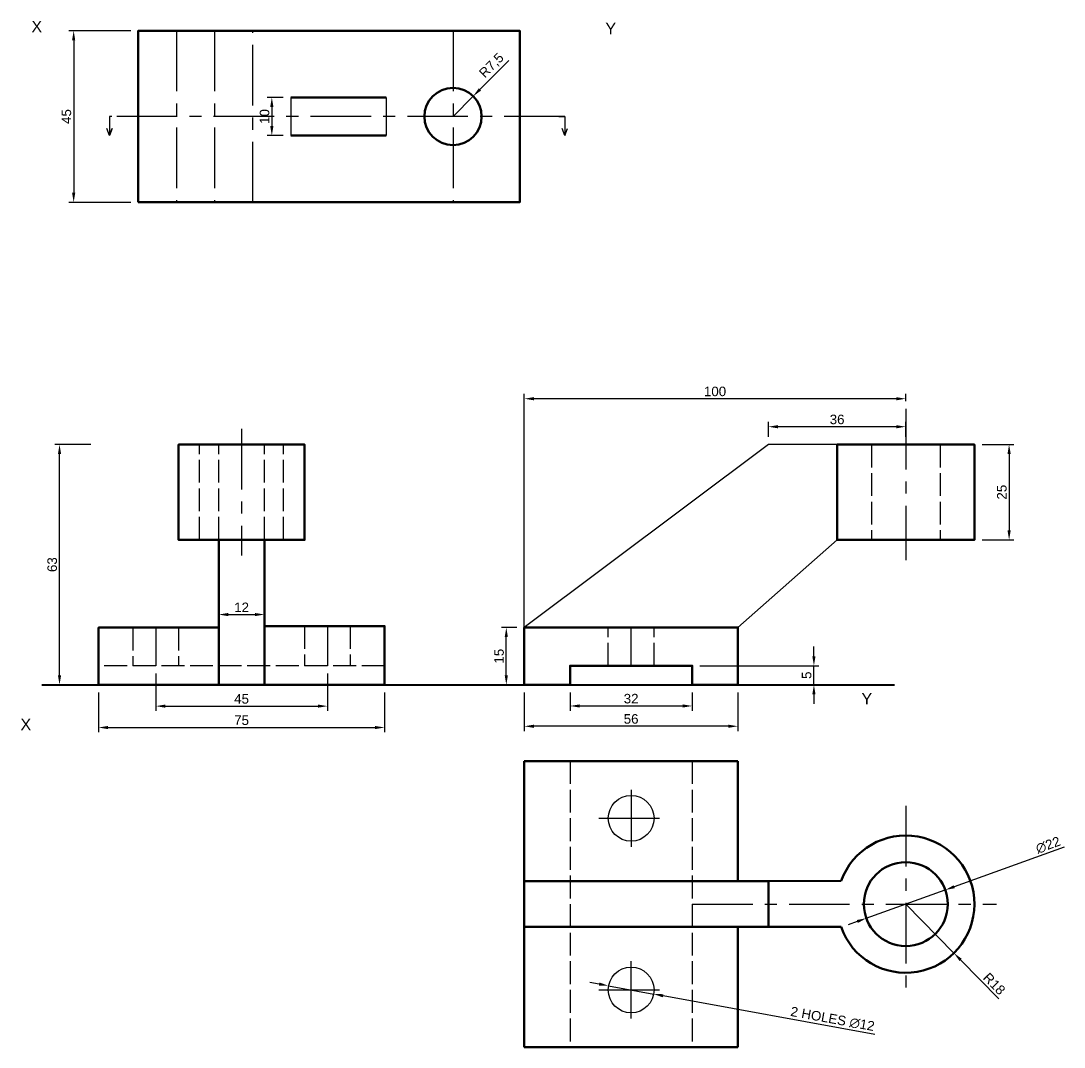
# Model space of a CAD drawing. Header units: millimetres. Extents: x 2810 to 3185, y 829 to 1351.
# Drawn here: x 2868.9 to 3142.4, y 828.6 to 1097.7 of the extents above; entities that cross this region are included whole.
import ezdxf

# ---------------------------------------------------------------- set-up
doc = ezdxf.new("R2010")
doc.units = ezdxf.units.MM
doc.header["$LTSCALE"] = 0.5
doc.linetypes.add('ACAD_ISO02W100', pattern=[15, 12, -3])
doc.linetypes.add('CENTER', pattern=[50.8, 31.75, -6.35, 6.35, -6.35])
doc.styles.get("Standard").update_dxf_attribs({"font": 'arial.ttf'})
doc.dimstyles.new('ISO-25', dxfattribs={"dimtxt": 2.5, "dimasz": 2.5, "dimexe": 1.25, "dimexo": 2, "dimtad": 1, "dimtxsty": 'Standard', "dimcen": 2.5, "dimadec": 0, "dimazin": 0, "dimtfac": 1, "dimtmove": 0, "dimatfit": 3, "dimfxl": 1, "dimlwd": 25, "dimarcsym": 0})

# ---------------------------------------------------------------- blocks, each defined once
blk = doc.blocks.new('*D30')
at = {"color": 0, "lineweight": -2, "transparency": 16777216}
for p, q in [((2937.72, 1077.64), (2933.47, 1077.64)), ((2937.72, 1067.64), (2933.47, 1067.64))]:
    blk.add_line(p, q, dxfattribs=at)
at = {"color": 0, "lineweight": 25, "transparency": 16777216}
blk.add_line((2934.72, 1075.14), (2934.72, 1070.14), dxfattribs=at)
at = {"color": 0, "transparency": 16777216}
for points in [[(2934.3, 1075.14), (2935.14, 1075.14), (2934.72, 1077.64)], [(2934.3, 1070.14), (2935.14, 1070.14), (2934.72, 1067.64)]]:
    blk.add_solid(points, dxfattribs=at)
at = {"layer": 'Defpoints', "color": 0, "transparency": 16777216}
for p in [(2939.72, 1077.64), (2934.72, 1067.64), (2939.72, 1067.64)]:
    blk.add_point(p, dxfattribs=at)
at = {"color": 0, "transparency": 16777216, "insert": (2932.82, 1072.64), "char_height": 2.5, "attachment_point": 5, "rotation": 90}
blk.add_mtext('10', dxfattribs=at)
blk = doc.blocks.new('*D31')
at = {"color": 0, "lineweight": 25, "transparency": 16777216}
for p, q in [((2996.82, 1087.34), (2989.27, 1079.74)), ((2982.22, 1072.64), (2987.5, 1077.96))]:
    blk.add_line(p, q, dxfattribs=at)
at = {"color": 0, "transparency": 16777216}
blk.add_solid([(2988.97, 1080.03), (2989.56, 1079.44), (2987.5, 1077.96)], dxfattribs=at)
at = {"layer": 'Defpoints', "color": 0, "transparency": 16777216}
for p in [(2987.5, 1077.96), (2982.22, 1072.64)]:
    blk.add_point(p, dxfattribs=at)
at = {"color": 0, "transparency": 16777216, "insert": (2992.42, 1085.92), "char_height": 2.5, "attachment_point": 5, "rotation": 45.1912}
blk.add_mtext('R7,5', dxfattribs=at)
blk = doc.blocks.new('*D32')
at = {"color": 0, "lineweight": -2, "transparency": 16777216}
for p, q in [((2897.72, 1095.14), (2881.52, 1095.14)), ((2897.72, 1050.14), (2881.52, 1050.14))]:
    blk.add_line(p, q, dxfattribs=at)
at = {"color": 0, "lineweight": 25, "transparency": 16777216}
blk.add_line((2882.77, 1092.64), (2882.77, 1052.64), dxfattribs=at)
at = {"color": 0, "transparency": 16777216}
for points in [[(2882.35, 1092.64), (2883.18, 1092.64), (2882.77, 1095.14)], [(2882.35, 1052.64), (2883.18, 1052.64), (2882.77, 1050.14)]]:
    blk.add_solid(points, dxfattribs=at)
at = {"layer": 'Defpoints', "color": 0, "transparency": 16777216}
for p in [(2899.72, 1095.14), (2882.77, 1050.14), (2899.72, 1050.14)]:
    blk.add_point(p, dxfattribs=at)
at = {"color": 0, "transparency": 16777216, "insert": (2880.87, 1072.64), "char_height": 2.5, "attachment_point": 5, "rotation": 90}
blk.add_mtext('45', dxfattribs=at)
blk = doc.blocks.new('*D46')
at = {"color": 0, "lineweight": -2, "transparency": 16777216}
for p, q in [((2904.29, 926.65), (2904.29, 916.8)), ((2949.29, 926.65), (2949.29, 916.8))]:
    blk.add_line(p, q, dxfattribs=at)
at = {"color": 0, "lineweight": 25, "transparency": 16777216}
blk.add_line((2906.79, 918.05), (2946.79, 918.05), dxfattribs=at)
at = {"color": 0, "transparency": 16777216}
for points in [[(2906.79, 918.47), (2906.79, 917.64), (2904.29, 918.05)], [(2946.79, 918.47), (2946.79, 917.64), (2949.29, 918.05)]]:
    blk.add_solid(points, dxfattribs=at)
at = {"layer": 'Defpoints', "color": 0, "transparency": 16777216}
for p in [(2904.29, 928.65), (2949.29, 928.65), (2949.29, 918.05)]:
    blk.add_point(p, dxfattribs=at)
at = {"color": 0, "transparency": 16777216, "insert": (2926.79, 919.95), "char_height": 2.5, "attachment_point": 5}
blk.add_mtext('45', dxfattribs=at)
blk = doc.blocks.new('*D47')
at = {"color": 0, "lineweight": -2, "transparency": 16777216}
for p, q in [((2920.79, 940.65), (2920.79, 943.32)), ((2932.79, 940.65), (2932.79, 943.32))]:
    blk.add_line(p, q, dxfattribs=at)
at = {"color": 0, "lineweight": 25, "transparency": 16777216}
blk.add_line((2923.29, 942.07), (2930.29, 942.07), dxfattribs=at)
at = {"color": 0, "transparency": 16777216}
for points in [[(2923.29, 942.48), (2923.29, 941.65), (2920.79, 942.07)], [(2930.29, 942.48), (2930.29, 941.65), (2932.79, 942.07)]]:
    blk.add_solid(points, dxfattribs=at)
at = {"layer": 'Defpoints', "color": 0, "transparency": 16777216}
for p in [(2932.79, 942.07), (2920.79, 938.65), (2932.79, 938.65)]:
    blk.add_point(p, dxfattribs=at)
at = {"color": 0, "transparency": 16777216, "insert": (2926.79, 943.95), "char_height": 2.5, "attachment_point": 5}
blk.add_mtext('12', dxfattribs=at)
blk = doc.blocks.new('*D48')
at = {"color": 0, "lineweight": -2, "transparency": 16777216}
for p, q in [((2889.29, 921.65), (2889.29, 911.2)), ((2964.29, 921.65), (2964.29, 911.2))]:
    blk.add_line(p, q, dxfattribs=at)
at = {"color": 0, "lineweight": 25, "transparency": 16777216}
blk.add_line((2891.79, 912.45), (2961.79, 912.45), dxfattribs=at)
at = {"color": 0, "transparency": 16777216}
for points in [[(2891.79, 912.86), (2891.79, 912.03), (2889.29, 912.45)], [(2961.79, 912.86), (2961.79, 912.03), (2964.29, 912.45)]]:
    blk.add_solid(points, dxfattribs=at)
at = {"layer": 'Defpoints', "color": 0, "transparency": 16777216}
for p in [(2889.29, 923.65), (2964.29, 923.65), (2964.29, 912.45)]:
    blk.add_point(p, dxfattribs=at)
at = {"color": 0, "transparency": 16777216, "insert": (2926.79, 914.34), "char_height": 2.5, "attachment_point": 5}
blk.add_mtext('75', dxfattribs=at)
blk = doc.blocks.new('*D49')
at = {"color": 0, "lineweight": -2, "transparency": 16777216}
for p, q in [((2887.29, 986.65), (2877.81, 986.65)), ((2887.29, 923.65), (2877.81, 923.65))]:
    blk.add_line(p, q, dxfattribs=at)
at = {"color": 0, "lineweight": 25, "transparency": 16777216}
blk.add_line((2879.06, 926.15), (2879.06, 984.15), dxfattribs=at)
at = {"color": 0, "transparency": 16777216}
for points in [[(2878.64, 984.15), (2879.48, 984.15), (2879.06, 986.65)], [(2878.64, 926.15), (2879.48, 926.15), (2879.06, 923.65)]]:
    blk.add_solid(points, dxfattribs=at)
at = {"layer": 'Defpoints', "color": 0, "transparency": 16777216}
for p in [(2879.06, 986.65), (2889.29, 986.65), (2889.29, 923.65)]:
    blk.add_point(p, dxfattribs=at)
at = {"color": 0, "transparency": 16777216, "insert": (2877.16, 955.15), "char_height": 2.5, "attachment_point": 5, "rotation": 90}
blk.add_mtext('63', dxfattribs=at)
blk = doc.blocks.new('*D50')
at = {"color": 0, "lineweight": -2, "transparency": 16777216}
for p, q in [((3012.91, 921.65), (3012.91, 916.84)), ((3044.91, 921.65), (3044.91, 916.84))]:
    blk.add_line(p, q, dxfattribs=at)
at = {"color": 0, "lineweight": 25, "transparency": 16777216}
blk.add_line((3015.41, 918.09), (3042.41, 918.09), dxfattribs=at)
at = {"color": 0, "transparency": 16777216}
for points in [[(3015.41, 918.51), (3015.41, 917.68), (3012.91, 918.09)], [(3042.41, 918.51), (3042.41, 917.68), (3044.91, 918.09)]]:
    blk.add_solid(points, dxfattribs=at)
at = {"layer": 'Defpoints', "color": 0, "transparency": 16777216}
for p in [(3012.91, 923.65), (3044.91, 923.65), (3044.91, 918.09)]:
    blk.add_point(p, dxfattribs=at)
at = {"color": 0, "transparency": 16777216, "insert": (3028.91, 920), "char_height": 2.5, "attachment_point": 5}
blk.add_mtext('32', dxfattribs=at)
blk = doc.blocks.new('*D51')
at = {"color": 0, "lineweight": -2, "transparency": 16777216}
for p, q in [((3000.91, 921.65), (3000.91, 911.53)), ((3056.91, 921.65), (3056.91, 911.53))]:
    blk.add_line(p, q, dxfattribs=at)
at = {"color": 0, "lineweight": 25, "transparency": 16777216}
blk.add_line((3054.41, 912.78), (3003.41, 912.78), dxfattribs=at)
at = {"color": 0, "transparency": 16777216}
for points in [[(3003.41, 913.19), (3003.41, 912.36), (3000.91, 912.78)], [(3054.41, 913.19), (3054.41, 912.36), (3056.91, 912.78)]]:
    blk.add_solid(points, dxfattribs=at)
at = {"layer": 'Defpoints', "color": 0, "transparency": 16777216}
for p in [(3000.91, 923.65), (3056.91, 923.65), (3000.91, 912.78)]:
    blk.add_point(p, dxfattribs=at)
at = {"color": 0, "transparency": 16777216, "insert": (3028.91, 914.68), "char_height": 2.5, "attachment_point": 5}
blk.add_mtext('56', dxfattribs=at)
blk = doc.blocks.new('*D52')
at = {"color": 0, "lineweight": -2, "transparency": 16777216}
for p, q in [((2998.91, 938.65), (2994.94, 938.65)), ((2998.91, 923.65), (2994.94, 923.65))]:
    blk.add_line(p, q, dxfattribs=at)
at = {"color": 0, "lineweight": 25, "transparency": 16777216}
blk.add_line((2996.19, 926.15), (2996.19, 936.15), dxfattribs=at)
at = {"color": 0, "transparency": 16777216}
for points in [[(2995.77, 936.15), (2996.6, 936.15), (2996.19, 938.65)], [(2995.77, 926.15), (2996.6, 926.15), (2996.19, 923.65)]]:
    blk.add_solid(points, dxfattribs=at)
at = {"layer": 'Defpoints', "color": 0, "transparency": 16777216}
for p in [(2996.19, 938.65), (3000.91, 938.65), (3000.91, 923.65)]:
    blk.add_point(p, dxfattribs=at)
at = {"color": 0, "transparency": 16777216, "insert": (2994.29, 931.15), "char_height": 2.5, "attachment_point": 5, "rotation": 90}
blk.add_mtext('15', dxfattribs=at)
blk = doc.blocks.new('*D53')
at = {"color": 0, "lineweight": 25, "transparency": 16777216}
for p, q in [((3076.83, 931.15), (3076.83, 933.65)), ((3076.83, 923.65), (3076.83, 928.65)), ((3076.83, 921.15), (3076.83, 918.65))]:
    blk.add_line(p, q, dxfattribs=at)
at = {"color": 0, "lineweight": -2, "transparency": 16777216}
for p, q in [((3046.91, 928.65), (3078.08, 928.65)), ((3046.91, 923.65), (3078.08, 923.65))]:
    blk.add_line(p, q, dxfattribs=at)
at = {"color": 0, "transparency": 16777216}
for points in [[(3076.41, 931.15), (3077.25, 931.15), (3076.83, 928.65)], [(3076.41, 921.15), (3077.25, 921.15), (3076.83, 923.65)]]:
    blk.add_solid(points, dxfattribs=at)
at = {"layer": 'Defpoints', "color": 0, "transparency": 16777216}
for p in [(3044.91, 928.65), (3076.83, 928.65), (3044.91, 923.65)]:
    blk.add_point(p, dxfattribs=at)
at = {"color": 0, "transparency": 16777216, "insert": (3074.93, 926.15), "char_height": 2.5, "attachment_point": 5, "rotation": 90}
blk.add_mtext('5', dxfattribs=at)
blk = doc.blocks.new('*D54')
at = {"color": 0, "lineweight": -2, "transparency": 16777216}
for p, q in [((3000.91, 940.65), (3000.91, 999.9)), ((3100.91, 998.01), (3100.91, 999.9))]:
    blk.add_line(p, q, dxfattribs=at)
at = {"color": 0, "lineweight": 25, "transparency": 16777216}
blk.add_line((3098.41, 998.65), (3003.41, 998.65), dxfattribs=at)
at = {"color": 0, "transparency": 16777216}
for points in [[(3003.41, 999.07), (3003.41, 998.23), (3000.91, 998.65)], [(3098.41, 999.07), (3098.41, 998.23), (3100.91, 998.65)]]:
    blk.add_solid(points, dxfattribs=at)
at = {"layer": 'Defpoints', "color": 0, "transparency": 16777216}
for p in [(3000.91, 998.65), (3100.91, 996.01), (3000.91, 938.65)]:
    blk.add_point(p, dxfattribs=at)
at = {"color": 0, "transparency": 16777216, "insert": (3050.91, 1000.55), "char_height": 2.5, "attachment_point": 5}
blk.add_mtext('100', dxfattribs=at)
blk = doc.blocks.new('*D55')
at = {"color": 0, "lineweight": -2, "transparency": 16777216}
for p, q in [((3064.91, 988.65), (3064.91, 992.56)), ((3100.91, 988.65), (3100.91, 992.56))]:
    blk.add_line(p, q, dxfattribs=at)
at = {"color": 0, "lineweight": 25, "transparency": 16777216}
blk.add_line((3098.41, 991.31), (3067.41, 991.31), dxfattribs=at)
at = {"color": 0, "transparency": 16777216}
for points in [[(3067.41, 991.73), (3067.41, 990.89), (3064.91, 991.31)], [(3098.41, 991.73), (3098.41, 990.89), (3100.91, 991.31)]]:
    blk.add_solid(points, dxfattribs=at)
at = {"layer": 'Defpoints', "color": 0, "transparency": 16777216}
for p in [(3064.91, 991.31), (3064.91, 986.65), (3100.91, 986.65)]:
    blk.add_point(p, dxfattribs=at)
at = {"color": 0, "transparency": 16777216, "insert": (3082.91, 993.21), "char_height": 2.5, "attachment_point": 5}
blk.add_mtext('36', dxfattribs=at)
blk = doc.blocks.new('*D56')
at = {"color": 0, "lineweight": -2, "transparency": 16777216}
for p, q in [((3120.91, 986.65), (3129.25, 986.65)), ((3120.91, 961.65), (3129.25, 961.65))]:
    blk.add_line(p, q, dxfattribs=at)
at = {"color": 0, "lineweight": 25, "transparency": 16777216}
blk.add_line((3128, 984.15), (3128, 964.15), dxfattribs=at)
at = {"color": 0, "transparency": 16777216}
for points in [[(3127.58, 984.15), (3128.42, 984.15), (3128, 986.65)], [(3127.58, 964.15), (3128.42, 964.15), (3128, 961.65)]]:
    blk.add_solid(points, dxfattribs=at)
at = {"layer": 'Defpoints', "color": 0, "transparency": 16777216}
for p in [(3118.91, 986.65), (3118.91, 961.65), (3128, 961.65)]:
    blk.add_point(p, dxfattribs=at)
at = {"color": 0, "transparency": 16777216, "insert": (3126.1, 974.15), "char_height": 2.5, "attachment_point": 5, "rotation": 90}
blk.add_mtext('25', dxfattribs=at)
blk = doc.blocks.new('*D61')
at = {"color": 0, "lineweight": 25, "transparency": 16777216}
for p, q in [((3020.55, 845.18), (3018.09, 845.62)), ((3023.01, 844.73), (3034.82, 842.57)), ((3092.81, 831.98), (3037.28, 842.12))]:
    blk.add_line(p, q, dxfattribs=at)
at = {"color": 0, "transparency": 16777216}
for points in [[(3020.63, 845.59), (3020.48, 844.77), (3023.01, 844.73)], [(3037.35, 842.53), (3037.2, 841.71), (3034.82, 842.57)]]:
    blk.add_solid(points, dxfattribs=at)
at = {"layer": 'Defpoints', "color": 0, "transparency": 16777216}
for p in [(3023.01, 844.73), (3034.82, 842.57)]:
    blk.add_point(p, dxfattribs=at)
at = {"color": 0, "transparency": 16777216, "insert": (3081.71, 836.01), "char_height": 2.5, "attachment_point": 5, "rotation": 349.6512}
blk.add_mtext('2 HOLES ∅12', dxfattribs=at)
blk = doc.blocks.new('*D62')
at = {"color": 0, "lineweight": 25, "transparency": 16777216}
for p, q in [((3142.43, 881.04), (3113.62, 870.71)), ((3090.56, 862.44), (3111.27, 869.86)), ((3088.21, 861.59), (3085.85, 860.75))]:
    blk.add_line(p, q, dxfattribs=at)
at = {"color": 0, "transparency": 16777216}
for points in [[(3113.48, 871.1), (3113.76, 870.31), (3111.27, 869.86)], [(3088.07, 861.98), (3088.35, 861.2), (3090.56, 862.44)]]:
    blk.add_solid(points, dxfattribs=at)
at = {"layer": 'Defpoints', "color": 0, "transparency": 16777216}
for p in [(3111.27, 869.86), (3090.56, 862.44)]:
    blk.add_point(p, dxfattribs=at)
at = {"color": 0, "transparency": 16777216, "insert": (3138.22, 881.62), "char_height": 2.5, "attachment_point": 5, "rotation": 19.7281}
blk.add_mtext('∅22', dxfattribs=at)
blk = doc.blocks.new('*D63')
at = {"color": 0, "lineweight": 25, "transparency": 16777216}
for p, q in [((3100.91, 866.15), (3113.53, 853.31)), ((3125.29, 841.35), (3115.29, 851.53))]:
    blk.add_line(p, q, dxfattribs=at)
at = {"color": 0, "transparency": 16777216}
blk.add_solid([(3115.58, 851.82), (3114.99, 851.24), (3113.53, 853.31)], dxfattribs=at)
at = {"layer": 'Defpoints', "color": 0, "transparency": 16777216}
for p in [(3100.91, 866.15), (3113.53, 853.31)]:
    blk.add_point(p, dxfattribs=at)
at = {"color": 0, "transparency": 16777216, "insert": (3124.11, 845.26), "char_height": 2.5, "attachment_point": 5, "rotation": 314.5149}
blk.add_mtext('R18', dxfattribs=at)

msp = doc.modelspace()

# ---------------------------------------------------------------- linework, layer by layer
for p, q in [((2929.719, 1095.143), (2909.719, 1095.143)), ((2892.157, 1072.643), (2892.157, 1072.643)), ((2892.157, 1067.643), (2892.841, 1069.522)), ((2919.719, 1050.143), (2929.719, 1050.143)), ((3000.914, 938.649), (3000.914, 998.649)), ((3064.914, 986.649), (3000.914, 938.649)), ((3100.914, 986.649), (3064.914, 986.649)), ((3082.914, 961.649), (3056.914, 938.649)), ((3056.914, 872.149), (3056.914, 872.149)), ((3028.914, 828.649), (3028.914, 828.649))]:
    msp.add_line(p, q)
at = {"color": 240, "linetype": 'CENTER', "true_color": 0xed1f24}
for p, q in [((2909.719, 1095.143), (2909.719, 1050.143)), ((2919.719, 1095.143), (2919.719, 1050.143)), ((2929.719, 1050.143), (2929.719, 1095.143)), ((2982.219, 1095.143), (2982.219, 1050.143)), ((2939.719, 1077.643), (2939.719, 1067.643)), ((2964.719, 1077.643), (2964.719, 1067.643)), ((3011.519, 1072.643), (2892.157, 1072.643)), ((2892.736, 1072.643), (2892.157, 1072.643)), ((2892.157, 1072.643), (2892.157, 1067.643)), ((2892.157, 1067.643), (2891.472, 1069.522)), ((2892.841, 1069.522), (2892.157, 1067.643)), ((3011.519, 1067.643), (3010.835, 1069.522))]:
    msp.add_line(p, q, dxfattribs=at)
at = {"lineweight": 50}
for p, q in [((2939.719, 1077.643), (2964.719, 1077.643)), ((2964.719, 1067.643), (2939.719, 1067.643)), ((2920.789, 961.649), (2932.789, 961.649)), ((3000.914, 903.649), (3000.914, 872.149)), ((3056.914, 903.649), (3000.914, 903.649)), ((3056.914, 903.649), (3056.914, 872.149)), ((3000.914, 872.149), (3000.914, 860.149)), ((3000.914, 872.149), (3056.914, 872.149)), ((3056.914, 872.149), (3083.98, 872.25)), ((3000.914, 860.149), (3000.914, 828.649)), ((3000.914, 860.149), (3056.914, 860.149)), ((3056.914, 860.149), (3083.939, 860.163)), ((3056.914, 860.149), (3056.914, 828.649)), ((3000.914, 828.649), (3056.914, 828.649))]:
    msp.add_line(p, q, dxfattribs=at)
at = {"color": 2, "linetype": 'CENTER', "true_color": 0xf1eb1f}
for p, q in [((3100.914, 996.012), (3100.914, 956.337)), ((2926.789, 990.747), (2926.789, 957.563)), ((2949.289, 939.057), (2949.289, 928.649)), ((3028.914, 928.649), (3028.914, 938.649)), ((3028.914, 896.149), (3028.914, 881.149)), ((3100.914, 891.886), (3100.914, 841.121)), ((3020.465, 888.649), (3036.872, 888.649)), ((3044.919, 866.149), (3124.676, 866.149)), ((3028.914, 836.149), (3028.914, 851.149)), ((3020.465, 843.649), (3037.458, 843.649))]:
    msp.add_line(p, q, dxfattribs=at)
at = {"color": 1, "linetype": 'ACAD_ISO02W100'}
for p, q in [((2915.789, 961.649), (2915.789, 986.649)), ((2920.789, 961.649), (2920.789, 986.649)), ((2932.789, 961.649), (2932.789, 986.649)), ((2937.789, 961.649), (2937.789, 986.649)), ((3091.914, 986.649), (3091.914, 961.649)), ((3109.914, 986.649), (3109.914, 961.649)), ((2943.289, 939.057), (2943.289, 928.649)), ((2955.289, 939.057), (2955.289, 928.649)), ((3022.914, 928.649), (3022.914, 938.649)), ((3034.914, 928.649), (3034.914, 938.649)), ((2964.289, 928.649), (2889.289, 928.649)), ((3012.914, 903.649), (3012.914, 828.649)), ((3044.919, 903.649), (3044.919, 828.649))]:
    msp.add_line(p, q, dxfattribs=at)
at = {"lineweight": 40}
msp.add_line((2874.407, 923.649), (3097.917, 923.649), dxfattribs=at)
at = {"lineweight": 50}
for points in [[(2899.719, 1050.143), (2999.719, 1050.143), (2999.719, 1095.143), (2899.719, 1095.143)], [(3082.914, 986.649), (3082.914, 961.649), (3118.914, 961.649), (3118.914, 986.649)], [(2964.289, 923.649), (2889.289, 923.649), (2889.289, 938.649), (2920.789, 938.649), (2920.789, 923.649), (2932.789, 923.649), (2932.789, 939.057), (2964.289, 939.057)], [(3044.914, 923.649), (3044.914, 928.649), (3012.914, 928.649), (3012.914, 923.649), (3000.914, 923.649), (3000.914, 938.649), (3056.914, 938.649), (3056.914, 923.649)]]:
    msp.add_lwpolyline(points, close=True, dxfattribs=at)
at = {"color": 240, "linetype": 'CENTER', "true_color": 0xed1f24}
msp.add_lwpolyline([(3009.996, 1072.643), (3011.519, 1072.643), (3011.519, 1067.643), (3012.203, 1069.522)], dxfattribs=at)
at = {"lineweight": 50}
for points in [[(2920.789, 938.649), (2920.789, 961.649), (2910.289, 961.649), (2910.289, 986.649), (2943.289, 986.649), (2943.289, 961.649), (2932.789, 961.649), (2932.789, 939.057)], [(3056.914, 872.149), (3064.914, 872.179), (3064.914, 860.153), (3056.914, 860.149)]]:
    msp.add_lwpolyline(points, dxfattribs=at)
at = {"color": 1, "linetype": 'ACAD_ISO02W100'}
for points in [[(2898.289, 938.649), (2898.289, 928.649)], [(2910.289, 938.649), (2910.289, 928.649)]]:
    msp.add_lwpolyline(points, dxfattribs=at)
at = {"color": 2, "linetype": 'CENTER', "true_color": 0xf1eb1f}
msp.add_lwpolyline([(2904.289, 938.649), (2904.289, 928.649)], dxfattribs=at)
at = {"lineweight": 50}
for centre, radius in [((2982.219, 1072.643), 7.5), ((3100.914, 866.149), 11)]:
    msp.add_circle(centre, radius, dxfattribs=at)
for centre in [(3028.914, 888.649), (3028.914, 843.649)]:
    msp.add_circle(centre, 6)
msp.add_arc((3100.914, 866.149), 18, 199.42348, 160.18633, dxfattribs=at)

# ---------------------------------------------------------------- texts
for s, p in [('X', (2871.705, 1094.72)), ('Y', (3022.169, 1094.215)), ('Y', (3089.303, 918.484)), ('X', (2868.833, 911.75))]:
    msp.add_text(s, height=3).set_placement(p)

# ---------------------------------------------------------------- dimensions: what is measured, and where the dimension line sits
for base, p1, p2, picture, middle in [((2882.767, 1050.143), (2899.719, 1095.143), (2899.719, 1050.143), '*D32', (2880.87, 1072.643)), ((2934.719, 1067.643), (2939.719, 1077.643), (2939.719, 1067.643), '*D30', (2932.817, 1072.643)), ((2879.061, 986.649), (2889.289, 923.649), (2889.289, 986.649), '*D49', (2877.158, 955.149)), ((3127.999, 961.649), (3118.914, 986.649), (3118.914, 961.649), '*D56', (3126.098, 974.149)), ((2996.188, 938.649), (3000.914, 923.649), (3000.914, 938.649), '*D52', (2994.286, 931.149)), ((3076.83, 928.649), (3044.914, 923.649), (3044.914, 928.649), '*D53', (3074.934, 926.149))]:
    dim = msp.add_linear_dim(base=base, p1=p1, p2=p2, angle=90, dimstyle='ISO-25')
    dim.commit()
    dim.dimension.update_dxf_attribs({"geometry": picture, "text_midpoint": middle})
dim = msp.add_radius_dim(center=(2982.219, 1072.643), mpoint=(2987.504, 1077.964), dimstyle='ISO-25')
dim.commit()
dim.dimension.update_dxf_attribs({"geometry": '*D31', "text_midpoint": (2992.416, 1085.92)})
for base, p1, p2, picture, middle in [((3000.914, 998.649), (3100.914, 996.012), (3000.914, 938.649), '*D54', (3050.914, 1000.55)), ((3064.914, 991.309), (3100.914, 986.649), (3064.914, 986.649), '*D55', (3082.914, 993.211)), ((2932.789, 942.066), (2920.789, 938.649), (2932.789, 938.649), '*D47', (2926.789, 943.946)), ((2949.289, 918.055), (2904.289, 928.649), (2949.289, 928.649), '*D46', (2926.789, 919.951)), ((2964.289, 912.448), (2889.289, 923.649), (2964.289, 923.649), '*D48', (2926.789, 914.345)), ((3000.914, 912.777), (3056.914, 923.649), (3000.914, 923.649), '*D51', (3028.914, 914.678)), ((3044.914, 918.094), (3012.914, 923.649), (3044.914, 923.649), '*D50', (3028.914, 919.996))]:
    dim = msp.add_linear_dim(base=base, p1=p1, p2=p2, dimstyle='ISO-25')
    dim.commit()
    dim.dimension.update_dxf_attribs({"geometry": picture, "text_midpoint": middle})
dim = msp.add_diameter_dim_2p(p1=(3090.56, 862.435), p2=(3111.268, 869.862), dimstyle='ISO-25')
dim.commit()
dim.dimension.update_dxf_attribs({"geometry": '*D62', "text_midpoint": (3138.884, 879.765), "dimtype": 163})
dim = msp.add_radius_dim(center=(3100.914, 866.149), mpoint=(3113.534, 853.313), dimstyle='ISO-25')
dim.commit()
dim.dimension.update_dxf_attribs({"geometry": '*D63', "text_midpoint": (3122.758, 843.932), "dimtype": 164})
dim = msp.add_diameter_dim_2p(p1=(3023.012, 844.726), p2=(3034.816, 842.571), text='2 HOLES <>', dimstyle='ISO-25')
dim.commit()
dim.dimension.update_dxf_attribs({"geometry": '*D61', "text_midpoint": (3081.36, 834.071), "dimtype": 163})

doc.saveas('drawing.dxf')
